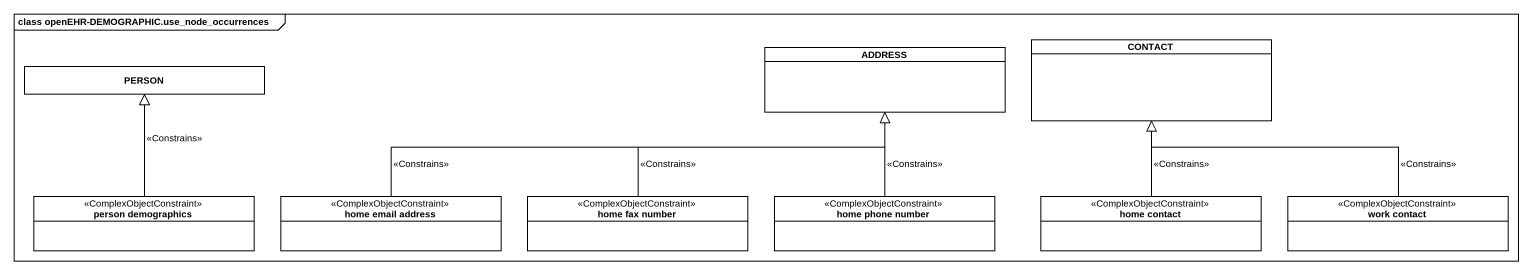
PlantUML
@startuml
mainframe class openEHR-DEMOGRAPHIC.use_node_occurrences
hide circle
hide empty members
class ADDRESS
class CONTACT
class "PERSON" as PERSON_
class "person demographics" as person_demographics <<ComplexObjectConstraint>>
class "home email address" as home_email_address <<ComplexObjectConstraint>>
class "home fax number" as home_fax_number <<ComplexObjectConstraint>>
class "home phone number" as home_phone_number <<ComplexObjectConstraint>>
class "home contact" as home_contact <<ComplexObjectConstraint>>
class "work contact" as work_contact <<ComplexObjectConstraint>>
person_demographics -up-|> PERSON_ : <<Constrains>>
home_email_address -right-|> ADDRESS : <<Constrains>>
home_fax_number -right-|> ADDRESS : <<Constrains>>
home_phone_number -up-|> ADDRESS : <<Constrains>>
home_contact -up-|> CONTACT : <<Constrains>>
work_contact -left-|> CONTACT : <<Constrains>>
@enduml
